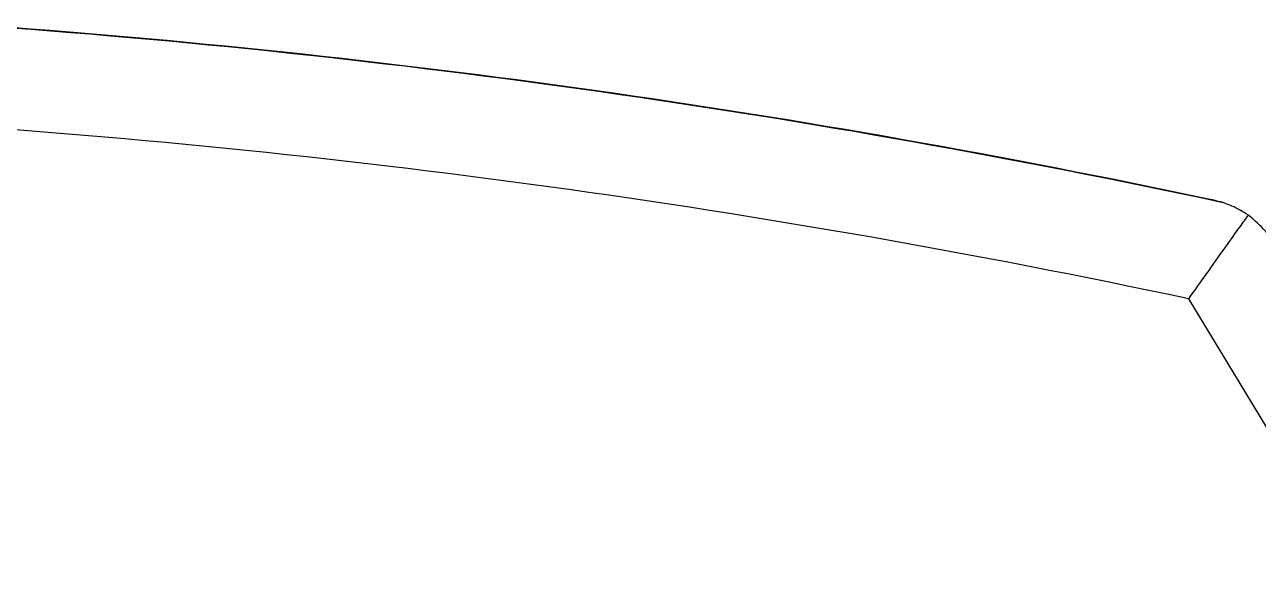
# Model space of a CAD drawing. Extents: x 7 to 135, y 1 to 99.
# Drawn here: x 57.807 to 58.905, y 49.056 to 49.56 of the extents above; entities that cross this region are included whole.
import ezdxf

# ---------------------------------------------------------------- set-up
doc = ezdxf.new("R2010")
doc.units = 0
doc.header["$MEASUREMENT"] = 0
doc.layers.add('OBJECT', color=7, linetype='CONTINUOUS')

msp = doc.modelspace()

# ---------------------------------------------------------------- linework, layer by layer
at = {"layer": 'OBJECT'}
msp.add_line((59.1239, 48.8527), (58.8436, 49.3158), dxfattribs=at)
for radius, start, end in [(8, 77.97978, 85.95727), (7.9996, 77.89492, 85.95727), (7.9096, 77.98096, 86.3634)]:
    msp.add_arc((57.1965, 41.5795), radius, start, end, dxfattribs=at)
for points, knots in [([(58.8741, 49.4013), (58.8733, 49.4015), (58.8721, 49.4018), (58.87, 49.4024), (58.8681, 49.4029), (58.8664, 49.4033), (58.8647, 49.4037), (58.8635, 49.4039), (58.8628, 49.4041), (58.8626, 49.4041)], [0, 0, 0, 0, 0.3217019, 0.5413701, 0.6931378, 0.8521132, 0.9158647, 0.9689662, 1, 1, 1, 1]), ([(58.8966, 49.3902), (58.8918, 49.3932), (58.8845, 49.3976), (58.8762, 49.4006), (58.8745, 49.4012), (58.8741, 49.4013)], [0, 0, 0, 0, 0.60342, 0.908941, 1, 1, 1, 1]), ([(58.8436, 49.3158), (58.8437, 49.3159), (58.849, 49.3234), (58.8605, 49.3395), (58.8763, 49.3617), (58.8893, 49.38), (58.8943, 49.387), (58.8966, 49.3902)], [0, 0, 0, 0, 0.00387, 0.2411024, 0.519796, 0.7782584, 1, 1, 1, 1]), ([(58.9144, 49.3726), (58.9134, 49.3739), (58.9097, 49.3788), (58.9022, 49.3854), (58.8966, 49.3902)], [0, 0, 0, 0, 0.262267, 1, 1, 1, 1])]:
    msp.add_open_spline(points, degree=3, knots=knots, dxfattribs=at)

doc.saveas('drawing.dxf')
